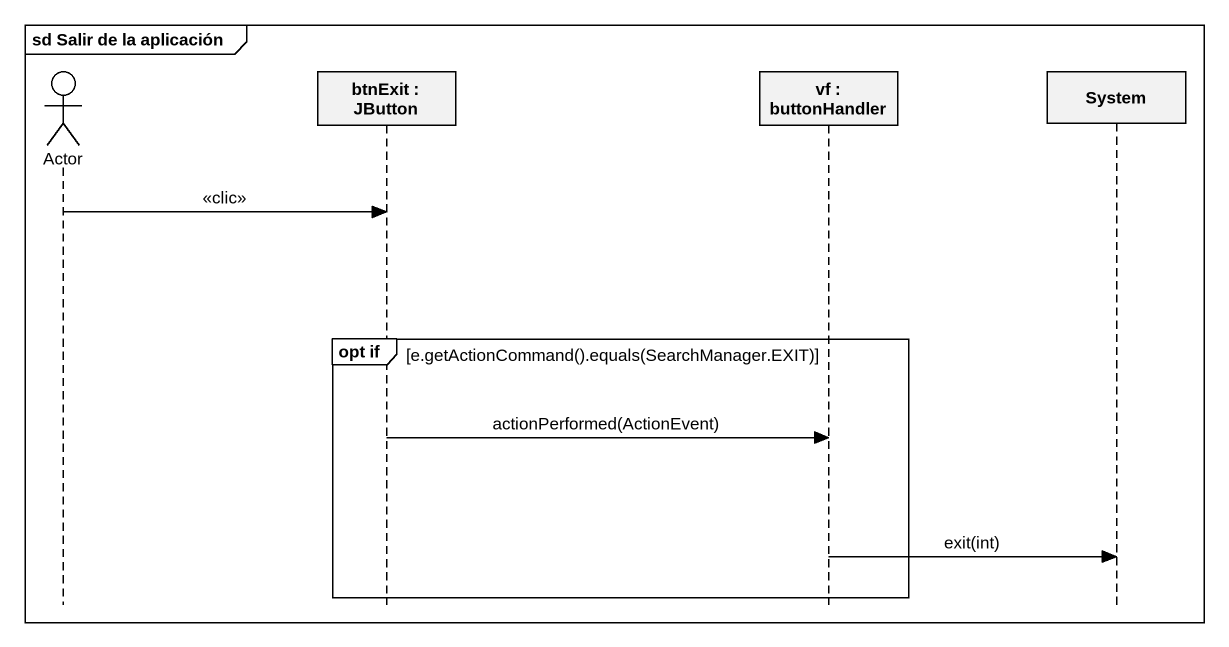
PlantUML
@startuml
mainframe sd Salir de la aplicación
hide footbox
actor "Actor" as Actor_
participant "btnExit : JButton" as btnExit
participant "vf : buttonHandler" as vf
participant System

Actor_ -> btnExit : <<clic>>
group opt if [e.getActionCommand().equals(SearchManager.EXIT)]
  btnExit -> vf : actionPerformed(ActionEvent)
  vf -> System : exit(int)
end
@enduml
